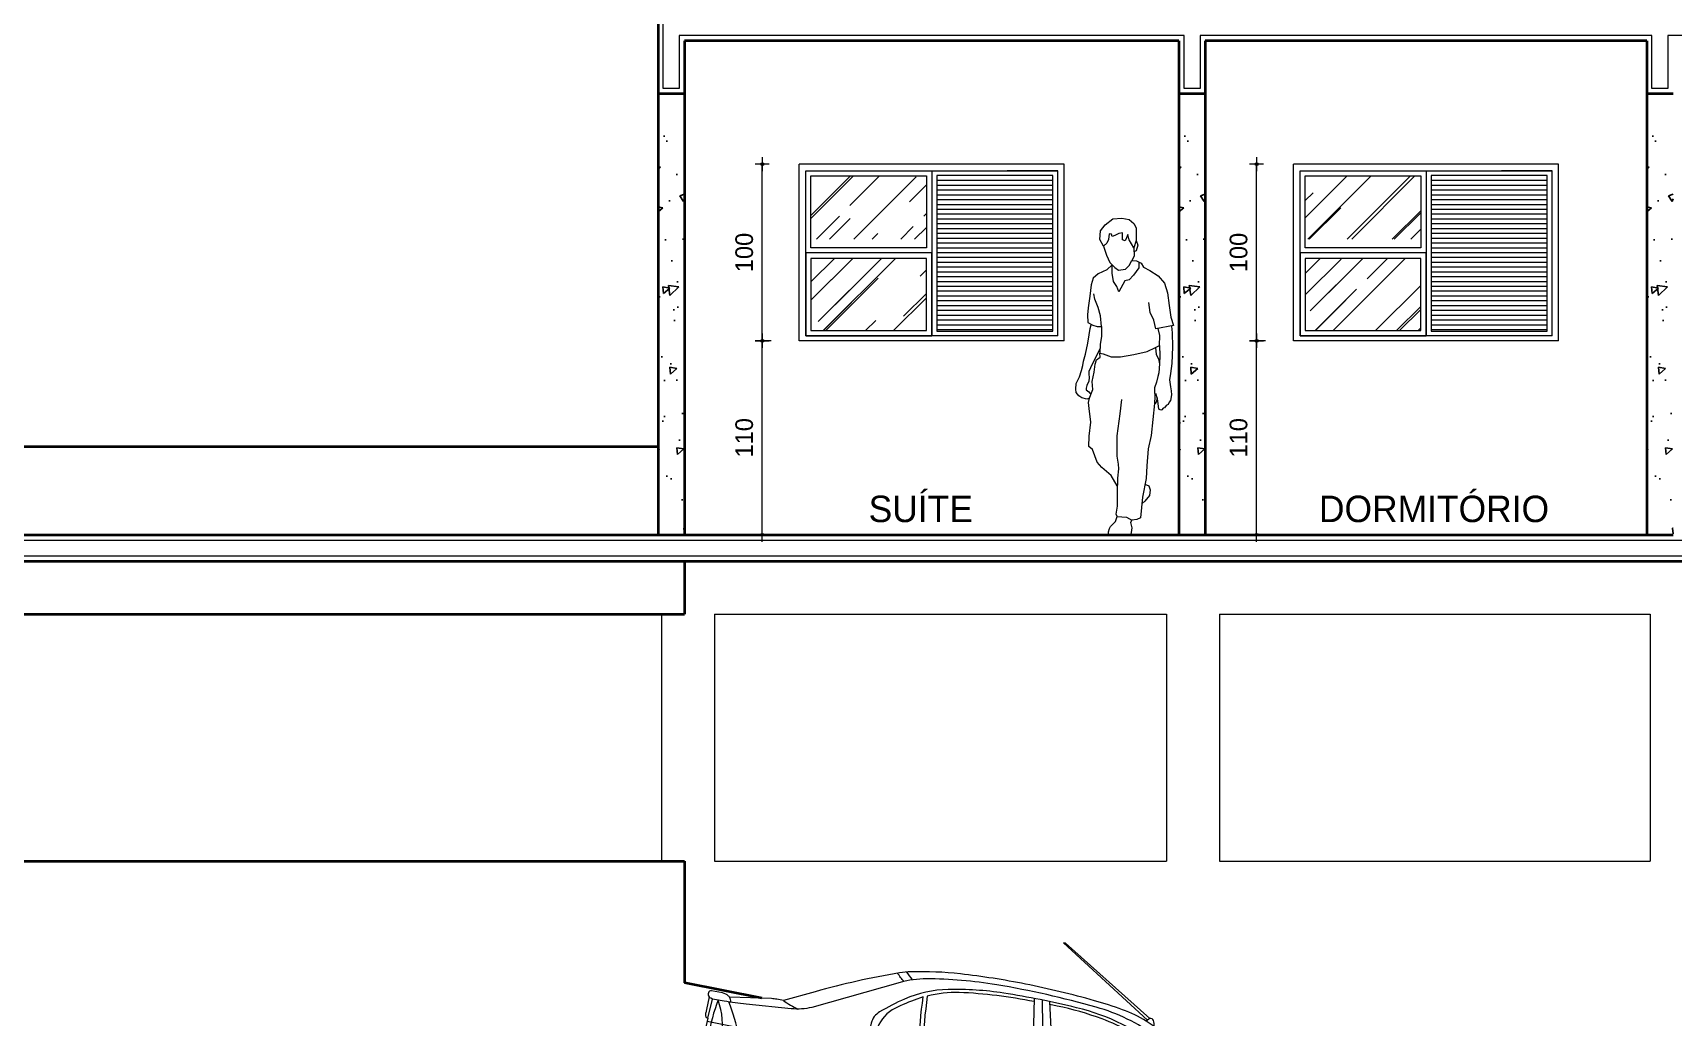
# Model space of a CAD drawing. Header units: millimetres. Extents: x 13204 to 24802, y 21209 to 40694.
# Drawn here: x 18419 to 19348, y 28910 to 29468 of the extents above; entities that cross this region are included whole.
import ezdxf

# ---------------------------------------------------------------- set-up
doc = ezdxf.new("R2010")
doc.units = ezdxf.units.MM
for name, color, linetype, lineweight in [('COTAS', 30, 'Continuous', 5), ('Esquadrias', 2, 'Continuous', 20), ('Hachura', 8, 'Continuous', 0), ('Layout', 6, 'Continuous', 15), ('Meia Parede', 11, 'Continuous', 40), ('Moveis', 6, 'Continuous', 13), ('PAREDE', 1, 'Continuous', 40), ('Paredes', 1, 'Continuous', 40), ('PISO', 5, 'Continuous', 5), ('TEXTO', 4, 'Continuous', 5), ('Veiculos e pessoas', 245, 'Continuous', 0)]:
    doc.layers.add(name, color=color, linetype=linetype, lineweight=lineweight)
doc.layers.add('HACHURAS', color=8, linetype='Continuous')
doc.styles.add('LANA', font='stylu.ttf')
doc.dimstyles.new('COTA 50', dxfattribs={"dimscale": 0, "dimtxt": 10, "dimasz": 0.5, "dimexe": 1.25, "dimexo": 5, "dimgap": 5, "dimtad": 1, "dimdec": 0, "dimtxsty": 'LANA', "dimblk": 'cota', "dimcen": 2.5, "dimse2": 1, "dimclrd": 256, "dimclre": 256, "dimclrt": 256, "dimaunit": 1, "dimadec": 0, "dimazin": 0, "dimtfac": 1, "dimtdec": 0, "dimtmove": 0, "dimatfit": 3, "dimldrblk": 'DOTSMALL', "dimfxl": 5, "dimfxlon": 1, "dimtzin": 9, "dimlwd": -1, "dimlwe": -1, "dimarcsym": 0})
pattern_1 = [(45, (-38633.719, 16124.36), (21.552615, 57.473639), [381, -50.8, 127, -25.4]), (45, (-38618.81, 16157.228), (-41.847994, 5.92697), [76.2, -8.382, 152.4, -19.05]), (45, (-38640.005, 16148.607), (81.3611205, 105.428207), [203.2, -35.56, 101.6, -25.4])]

# ---------------------------------------------------------------- blocks, each defined once
blk = doc.blocks.new('Honda Civic_l')
at = {"layer": 'Veiculos e pessoas'}
blk.add_lwpolyline([(2666.4, 1339.8), (2659.1, 1343.3), (2585.1, 1379, 0.125512), (2575.5, 1411.3, 0.387075), (2553.3, 1418.1), (2001.6, 1742.9), (1989.2, 1742.9), (2541.8, 1406.7), (2536.1, 1399.9, 0.051809), (2391.7, 1437.2, 0.01761), (2226.1, 1456.1, 0.019668), (1824.6, 1471.8, 0.021018), (1451.1, 1456, 0.035124), (1174.6, 1413, 0.034055), (1112.3, 1394.2, 0.027682), (664.4, 1196.2), (498.8, 1111.8), (460.1, 1111.8, 0.046117), (429.5, 1109.6), (195.3, 1070.5, 0.059915), (188, 1076.2, 0.134287), (150.6, 1086.4), (86.7, 1086.4, 0.404063), (72.7, 1071.7, 0.22799), (80.6, 1050.1), (80.6, 977.8, -0.010529), (80.2, 958.9, 0.113501), (81.4, 940.6, 0.286787), (97.9, 930.2), (94, 830.1, 0.082368), (75.1, 716.3), (75.1, 693.4), (31.2, 680.8, 0.302999), (0, 634.1), (0, 538.6, 0.08784), (14.1, 459.3, 0.040968), (55.3, 370.4, 0.117485), (75, 349.2), (182.7, 344), (144.1, 318.3, 0.504154), (144.7, 303.2), (183.4, 276.6, 0.27907), (193.1, 276.1), (310, 337.9), (447.6, 331.2), (447.6, 271.5), (698.4, 262.2, 0.818261), (1302.4, 232.8), (1370.5, 232.8), (1735.7, 232.8, 0.28193), (1798.6, 192.6), (2589.4, 177.8), (2772.4, 177.8, -0.071632), (2876.2, 192.7), (2912.2, 192.7), (2924.9, 184.7), (2966.1, 184.7), (2986.8, 167.7), (3254.4, 167.7), (3300, 213.8), (3327.4, 213.8), (3327.4, 175.4), (3354, 175.4, 0.689147), (3928.8, 218.6), (4011.3, 218.6, 0.266457), (4063.9, 188.4), (4342.6, 188.4, 0.204024), (4356.1, 194.2), (4372.1, 210.8, -0.18825), (4391.3, 218.3), (4401.9, 218.3, 0.633643), (4423, 255.2, 0.237458), (4378.3, 279.3, -0.048795), (4355.8, 282.1), (4404.7, 371), (4475.8, 371), (4475.8, 534.8), (4436.8, 534.8, 0.029812), (4360.6, 666.3), (4345.8, 688.7), (4325.2, 703.2, 0.085002), (4056.4, 836.4, 0.055281), (3566.8, 925.6, -0.04138), (3514.5, 933.7, 0.092113), (3410.6, 939), (3386.8, 935.9, 0.031346)], format="xyb", close=True, dxfattribs=at)
at = {"layer": 'Veiculos e pessoas', "color": 8}
for points in [[(3386.8, 935.9), (3234.4, 915.6, 0.044148), (2705.2, 1271.3), (2606.7, 1325.6, 0.089654), (2241.9, 1421.8, 0.027131), (1665, 1436, 0.041864), (1267.6, 1390.8, 0.068655), (1127.1, 1342), (663.3, 1105.7, -0.085928), (550.7, 1074.9), (295, 1050.2, -0.026191), (169.6, 1043.6), (102.3, 1041.8), (91.6, 1043.7, -0.121357), (80.6, 1050.1)], [(1888.2, 1401.5), (1964.2, 962.8), (1054.3, 998.6, 0.425782), (1015.3, 961), (1015.3, 819.7, 0.363211), (1075, 748.3, -0.348637), (1397.6, 382.5), (1397.6, 361, 0.410665), (1434.7, 323.4), (2642, 308.8), (3116.7, 306.9, 0.328542), (3153.2, 333.5, 0.070658), (3206.3, 654.8), (3206.3, 709.6, 0.147737), (3142.6, 920.7), (3037.3, 1006.1), (2902, 1104.5, 0.034989), (2665.1, 1252.7, 0.112269), (2133.7, 1397.2, 0.020963), (1713.6, 1397.2, 0.044408), (1400.4, 1356.1, 0.097413), (1169.3, 1254.7, 0.031864), (1044.7, 1155.6, 0.197028), (1010.5, 1084.2), (1007.5, 1016.8, 0.398505), (1033.1, 993)], [(1191.6, 1369.8, 0.007784), (1151.8, 1407.2)], [(2050.6, 315.9, 0.005485), (2065.6, 541.9), (2065.8, 697, 0.036405), (2030.9, 962.4), (1936.3, 1401.6)], [(2553.3, 1418.1, 0.108529), (2547.5, 1413.5), (2541.8, 1406.7)], [(1146.1, 1351.3, 0.012801), (1100.3, 1389.7), (1100.3, 1389.7)], [(1891.3, 1383.6, 0.039765), (1465.5, 1351.6, 0.075429), (1291.7, 1295.5, 0.016136), (1321.1, 1007.2), (1960.6, 983.6)], [(2907.8, 1077.3, 0.040615), (2618.5, 1256.8, 0.074167), (2288, 1363.1, 0.040811), (2023.8, 1384.7), (1981.9, 1384.7)], [(2593.3, 1375, 0.104866), (2548.1, 1350.9)], [(1298.7, 1006.1, -0.015653), (1269.9, 1287.1), (1223.7, 1259.5, 0.025314), (1111.8, 1181.2, 0.177537), (1048.4, 1046.6), (1048.4, 1016.5), (1298.7, 1006.1)], [(94.1, 832.4), (304.7, 832.4), (290, 868.7, 0.038384), (196.2, 1043.9)], [(199.4, 832.4, 0.112213), (134.9, 1042.7, 0.045085), (119, 832.4)], [(207, 1044.2, 0.193208), (195.3, 1070.5)], [(498.8, 1111.8, 0.046656), (587.8, 1080.5)], [(2985.7, 1026.8), (3091.6, 940.4, -0.719713), (3090.4, 937.1), (2899.1, 944.3), (2083.5, 974.8)], [(2929.6, 959.4, -0.020759), (2905.6, 959.5, -0.054185), (2848.9, 968.4, -0.261058), (2838.3, 987.5), (2838.3, 1058.2, -0.414214), (2857.3, 1077.3), (2907.8, 1077.3, -0.078812), (2933, 1072.9, 0.005564), (2944.7, 1066.2, -0.041177), (2979.2, 1041.8, -0.255257), (2984.5, 1031.8), (2984.5, 1027), (2985.1, 981.4), (2952.8, 959.3, 0.008912), (2929.6, 959.4)], [(2953.2, 959.6, 0.019745), (2974.4, 955.1, 0.348906), (2991.2, 963.3, 0.374895), (2983.3, 980.2)], [(3329.9, 972.2, 0.003998), (3182, 957.2)], [(1333.1, 842, 0.223007), (1326.9, 859, 0.198118), (1259.3, 886.9), (1158.1, 886.9, 0.179521), (1132.9, 873.9, 0.387766), (1132.9, 846.8, 0.210782), (1163.2, 833.4), (1323.8, 833.4, 0.388319), (1333.1, 842)], [(2359.4, 805, 0.223007), (2353.2, 822, 0.198118), (2285.5, 849.9), (2184.4, 849.9, 0.179521), (2159.2, 837, 0.387766), (2159.2, 809.8, 0.210782), (2189.5, 796.5), (2350.1, 796.5, 0.388319), (2359.4, 805)], [(3318.1, 926.7, 0.355013), (3333.5, 911.9, -0.029953), (3905.1, 798.8, -0.075597), (3983.8, 764.9)], [(1168.1, 833.4), (1168.1, 828.7, 0.414214), (1198.2, 798.7), (1266.1, 798.7, 0.414214), (1296.1, 828.7), (1296.1, 833.4)], [(2194.4, 796.5), (2194.4, 791.8, 0.414214), (2224.4, 761.8), (2292.4, 761.8, 0.414214), (2322.4, 791.8), (2322.4, 796.5)], [(4391.1, 571), (4335.5, 571, 0.108425), (4291.6, 588.6, 0.640489), (4304.3, 610.7, 0.063394), (4235.5, 685.3, 0.102751), (4129, 742.8, 0.056564), (4017, 762.8, 0.000774), (3913.4, 769.3, 0.747322), (3903.2, 741.3, 0.029224), (4093.2, 617.7), (4093.2, 617.7)], [(1370.5, 232.8), (1370.5, 351.1, 0.9749), (641.9, 351.1, -0.025149), (640.4, 321.9), (447.6, 331.2)], [(4011.3, 218.6, -0.095864), (4003.6, 240.5), (4003.6, 318.7, 1), (3262.2, 318.7, -0.037906), (3254, 210.4), (2001.5, 232.8), (1735.7, 232.8)], [(4437.5, 507.9), (3978.7, 535.2), (3937.9, 584.3, 0.315979), (3516, 699.3, 0.322225), (3233.8, 287.9)], [(4307.1, 716), (4274.9, 699), (4285.5, 677.6, 0.087712), (4372.8, 583.4), (4398.6, 566, -0.178428), (4432.5, 519.3), (4448.8, 482.2), (4448.8, 393.2), (4274.6, 393.2), (4274.6, 361.5, 0.141404), (4282.6, 333.8, 0.199288), (4355.8, 282.1)], [(1302.4, 232.8, 1.222104), (698.4, 262.2)], [(3928.8, 218.6, 1.451069), (3354, 175.4)], [(4291.6, 588.6, 0.019053), (3879.9, 640.8)], [(947.2, 496.1, 0.45), (939.3, 500.7, 0.154462), (840.3, 428.8, 0.45), (842.2, 419.9, 0.038667), (930.4, 378.6, 0.539236), (959.2, 399.5, 0.038667), (947.2, 496.1)], [(954.2, 454.9, 0.500101), (932.9, 466.7, 0.105089), (874.6, 424.4, 0.500101), (879.3, 400.5)], [(976.9, 503.4, 0.040999), (994.5, 403.9, 0.340733), (1003.4, 397, 0.340733), (1012.2, 403.9, 0.040999), (1029.9, 503.4, 0.411045), (1024.4, 510, 0.052116), (982.3, 510, 0.411045), (976.9, 503.4)], [(1026.2, 472.5, 0.428927), (1019.6, 480.9, 0.046862), (987.2, 480.9, 0.428927), (980.5, 472.5)], [(1067.5, 500.7, 0.45), (1059.6, 496.1, 0.038667), (1047.5, 399.5, 0.539236), (1076.3, 378.6, 0.038667), (1164.5, 419.9, 0.45), (1166.4, 428.8, 0.154462), (1067.5, 500.7)], [(1127.4, 400.5, 0.500101), (1132.1, 424.4, 0.105089), (1073.8, 466.7, 0.500101), (1052.6, 454.9)], [(3577, 494.2, 0.45), (3569.1, 498.7, 0.154462), (3470.1, 426.9, 0.45), (3472, 418, 0.038667), (3560.2, 376.7, 0.539236), (3589, 397.6, 0.038667), (3577, 494.2)], [(3584, 452.9, 0.500101), (3562.7, 464.8, 0.105089), (3504.4, 422.4, 0.500101), (3509.1, 398.5)], [(3606.7, 501.4, 0.040999), (3624.3, 401.9, 0.340733), (3633.2, 395.1, 0.340733), (3642, 401.9, 0.040999), (3659.7, 501.4, 0.411045), (3654.2, 508, 0.052116), (3612.1, 508, 0.411045), (3606.7, 501.4)], [(3656, 470.6, 0.428927), (3649.4, 479, 0.046862), (3617, 479, 0.428927), (3610.3, 470.6)], [(3697.3, 498.7, 0.45), (3689.4, 494.2, 0.038667), (3677.3, 397.6, 0.539236), (3706.1, 376.7, 0.038667), (3794.3, 418, 0.45), (3796.2, 426.9, 0.154462), (3697.3, 498.7)], [(3757.2, 398.5, 0.500101), (3761.9, 422.4, 0.105089), (3703.6, 464.8, 0.500101), (3682.4, 452.9)], [(809.8, 343.5, 0.040999), (909.9, 329.5, 0.340733), (919.1, 335.8, 0.340733), (915.3, 346.4, 0.040999), (826.2, 393.9, 0.411045), (818.2, 390.8, 0.052116), (805.2, 350.7, 0.411045), (809.8, 343.5)], [(854.4, 380.8, 0.428927), (844.3, 377.2, 0.046862), (834.3, 346.3, 0.428927), (840.3, 337.4)], [(1180.6, 393.9, 0.040999), (1091.4, 346.4, 0.340733), (1087.6, 335.8, 0.340733), (1096.9, 329.5, 0.040999), (1196.9, 343.5, 0.411045), (1201.6, 350.7, 0.052116), (1188.5, 390.8, 0.411045), (1180.6, 393.9)], [(1166.5, 337.4, 0.428927), (1172.4, 346.3, 0.046862), (1162.4, 377.2, 0.428927), (1152.4, 380.8)], [(3456, 391.9, 0.411045), (3448, 388.8, 0.052116), (3435, 348.7, 0.411045), (3439.6, 341.5, 0.040999), (3539.7, 327.5, 0.340733), (3548.9, 333.9, 0.340733), (3545.2, 344.4, 0.040999), (3456, 391.9)], [(3484.2, 378.9, 0.428927), (3474.1, 375.2, 0.046862), (3464.1, 344.4, 0.428927), (3470.1, 335.5)], [(3810.4, 391.9, 0.040999), (3721.2, 344.4, 0.340733), (3717.4, 333.9, 0.340733), (3726.7, 327.5, 0.040999), (3826.7, 341.5, 0.411045), (3831.4, 348.7, 0.052116), (3818.3, 388.8, 0.411045), (3810.4, 391.9)], [(3796.3, 335.5, 0.428927), (3802.2, 344.4, 0.046862), (3792.2, 375.2, 0.428927), (3782.2, 378.9)], [(807.5, 313, 0.45), (800.7, 306.9, 0.154462), (838.5, 190.6, 0.45), (847.6, 189.6, 0.038667), (914.1, 260.7, 0.539236), (903.1, 294.6, 0.038667), (807.5, 313)], [(848.9, 306.9, 0.500101), (831.1, 290.3, 0.105089), (853.3, 221.8, 0.500101), (877.5, 218.9)], [(1199.2, 313, 0.038667), (1103.6, 294.6, 0.539236), (1092.6, 260.7, 0.038667), (1159.2, 189.6, 0.45), (1168.2, 190.6, 0.154462), (1206, 306.9, 0.45), (1199.2, 313)], [(1129.2, 218.9, 0.500101), (1153.4, 221.8, 0.105089), (1175.7, 290.3, 0.500101), (1157.8, 306.9)], [(2310.4, 227.2, 0.164183), (2253.6, 255.1, 0.027839), (1498.3, 301), (1370.5, 301)], [(3261.6, 287.9), (3079.6, 287.9, 0.031362), (2677.2, 262.6, 0.065812), (2527.7, 223.4)], [(3437.3, 311, 0.45), (3430.5, 304.9, 0.154462), (3468.3, 188.6, 0.45), (3477.4, 187.7, 0.038667), (3543.9, 258.8, 0.539236), (3532.9, 292.6, 0.038667), (3437.3, 311)], [(3478.7, 304.9, 0.500101), (3460.9, 288.4, 0.105089), (3483.1, 219.9, 0.500101), (3507.3, 217)], [(3829, 311, 0.038667), (3733.4, 292.6, 0.539236), (3722.4, 258.8, 0.038667), (3789, 187.7, 0.45), (3798, 188.6, 0.154462), (3835.8, 304.9, 0.45), (3829, 311)], [(3759, 217, 0.500101), (3783.2, 219.9, 0.105089), (3805.5, 288.4, 0.500101), (3787.6, 304.9)], [(910.2, 135.2, 0.040999), (954.5, 226, 0.340733), (951.3, 236.8, 0.340733), (940.1, 236.4, 0.040999), (867.4, 166.3, 0.411045), (867.9, 157.8, 0.052116), (901.9, 133, 0.411045), (910.2, 135.2)], [(888.5, 189.1, 0.428927), (888.9, 178.4, 0.046862), (915.1, 159.4, 0.428927), (925.4, 162.3)], [(985.6, 208.8, 0.038667), (938.5, 123.6, 0.45), (942.2, 115.2, 0.154462), (1064.5, 115.2, 0.45), (1068.2, 123.6, 0.038667), (1021.2, 208.8, 0.539236), (985.6, 208.8)], [(1096.5, 135.2, 0.411045), (1104.8, 133, 0.052116), (1138.9, 157.8, 0.411045), (1139.4, 166.3, 0.040999), (1066.6, 236.4, 0.340733), (1055.4, 236.8, 0.340733), (1052.3, 226, 0.040999), (1096.5, 135.2)], [(1081.4, 162.3, 0.428927), (1091.7, 159.4, 0.046862), (1117.9, 178.4, 0.428927), (1118.3, 189.1)], [(3540, 133.2, 0.040999), (3584.3, 224.1, 0.340733), (3581.1, 234.8, 0.340733), (3569.9, 234.5, 0.040999), (3497.2, 164.4, 0.411045), (3497.7, 155.8, 0.052116), (3531.7, 131.1, 0.411045), (3540, 133.2)], [(3518.3, 187.2, 0.428927), (3518.7, 176.5, 0.046862), (3544.9, 157.4, 0.428927), (3555.2, 160.3)], [(3615.4, 206.8, 0.038667), (3568.3, 121.6, 0.45), (3572, 113.3, 0.154462), (3694.3, 113.3, 0.45), (3698, 121.6, 0.038667), (3651, 206.8, 0.539236), (3615.4, 206.8)], [(3726.3, 133.2, 0.411045), (3734.6, 131.1, 0.052116), (3768.7, 155.8, 0.411045), (3769.2, 164.4, 0.040999), (3696.4, 234.5, 0.340733), (3685.2, 234.8, 0.340733), (3682.1, 224.1, 0.040999), (3726.3, 133.2)], [(3711.2, 160.3, 0.428927), (3721.5, 157.4, 0.046862), (3747.7, 176.5, 0.428927), (3748.1, 187.2)], [(4003.6, 248.3), (4314.3, 248.3, -0.154946), (4343.3, 239.1, 0.155283), (4367.8, 231.3), (4396.2, 231.3, -0.414214), (4403.7, 223.8), (4403.7, 218.2)], [(957.1, 161.1, 0.500101), (967.3, 139, 0.105089), (1039.4, 139, 0.500101), (1049.6, 161.1)], [(3586.9, 159.1, 0.500101), (3597.2, 137, 0.105089), (3669.2, 137, 0.500101), (3679.4, 159.1)]]:
    blk.add_lwpolyline(points, format="xyb", dxfattribs=at)
for points in [[(1977.8, 1401.3), (2088.4, 955.4), (1964.2, 962.8)], [(2585.1, 1379), (2536.1, 1399.9)], [(97.9, 930.1), (102.3, 1041.8)], [(1321.1, 1007.2), (1321.1, 1007.2)], [(3143.8, 918.8), (3031.6, 918.8), (2088.4, 955.4)], [(2892.2, 960.5), (2892.2, 944.5)], [(270.8, 910.4), (97.1, 910.4)], [(4028.6, 656.2), (4003.2, 628.5)], [(4356, 673.3), (4288.3, 673.3)], [(2.4, 649.6), (783.4, 630.2)], [(3.2, 500.7), (612.4, 462.1), (655.6, 441.3)], [(642.9, 371.2), (108.6, 393.6), (71.9, 351.4)], [(4405.7, 393.2), (4405.7, 372.8), (4404.7, 371)], [(310, 337.9), (182.7, 344)], [(3327.4, 213.8), (3327.4, 266.2)]]:
    blk.add_lwpolyline(points, dxfattribs=at)
blk.add_lwpolyline([(700.6, 779.2), (819.6, 779.2, 0.414214), (857.2, 816.8), (857.2, 920.8, 0.414214), (819.6, 958.3), (700.6, 958.3, 0.414214), (663.1, 920.8), (663.1, 816.8, 0.414214)], format="xyb", close=True, dxfattribs=at)
for centre, radius in [((1003.4, 308.4), 214.5), ((3633.2, 306.5), 214.5), ((1003.4, 361.4), 17.4), ((3633.2, 359.5), 17.4), ((950.4, 308.4), 17.4), ((1003.4, 308.4), 29.6), ((1056.4, 308.4), 17.4), ((3580.2, 306.5), 17.4), ((3633.2, 306.5), 29.6), ((3686.2, 306.5), 17.4), ((1003.4, 255.4), 17.4), ((3633.2, 253.5), 17.4)]:
    blk.add_circle(centre, radius, dxfattribs=at)
at = {"layer": 'Veiculos e pessoas', "color": 8, "extrusion": (0, 0, -1)}
blk.add_ellipse((3279.2, 713.1), major_axis=(35.2, 0), ratio=0.526223, dxfattribs=at)
blk = doc.blocks.new('Pes004')
at = {"layer": 'Veiculos e pessoas', "color": 8}
for points in [[(-22.9, 1649.1), (-32.4, 1640.7), (-52.6, 1677.7), (-49.3, 1728.2), (-22.3, 1760.7), (20.3, 1794.4), (72, 1800), (114.6, 1792.1), (139.3, 1769.7), (153.9, 1743.9), (153.9, 1673.2), (140.5, 1630.6), (113.5, 1675.4), (105.7, 1706.9), (98.9, 1687.8), (91.1, 1669.8), (75.4, 1675.4), (76.5, 1715.8), (55.1, 1712.5), (31.6, 1701.3), (18.1, 1695.6), (13.6, 1708), (0.1, 1710.2), (-3.2, 1678.8), (-13.3, 1657.5), (-32.4, 1640.7), (-14.5, 1590.2), (4.6, 1548.7), (31.6, 1519.5), (54, 1503.8), (92.2, 1510.5), (114.6, 1531.8), (129.2, 1558.8), (154.5, 1557.8), (181.2, 1544.4), (194.5, 1521.8), (230.4, 1503.2), (278.3, 1472.6), (312.9, 1431.4), (331.6, 1375.5), (339.6, 1303.6), (348.9, 1238.4), (365.5, 1190.1), (265, 1171.9), (253, 1221.1), (233.1, 1265), (225.1, 1320.9)], [(31.6, 1701.3), (31.6, 1701.3)], [(153.9, 1673.2), (162.9, 1645.2), (153.9, 1614.9), (141, 1607.6)], [(140.5, 1630.6), (141.6, 1584.6), (129.2, 1558.8)], [(167.8, 1551.1), (167.8, 1517.8), (138.6, 1476.6), (113.3, 1450), (89.3, 1443.3), (56, 1382.1), (44, 1411.4), (25.4, 1440.7), (17.4, 1487.2), (18.1, 1534.1), (-13.2, 1507.2), (-61.1, 1483.2), (-90.4, 1459.3), (-102.4, 1422), (-109, 1356.8), (-118.4, 1291.7), (-122.4, 1251.7), (-119.7, 1207.8), (-91.7, 1191.9), (-67.8, 1185.2), (-42.5, 1185.2), (-49.1, 1246.4), (-62.5, 1293), (-81.1, 1340.9), (-86.4, 1370.2)], [(46.6, 281.4), (11.8, 341.1), (-41.6, 386.1), (-68.3, 416.7), (-93.8, 488), (-115.5, 504.5), (-112.9, 564.4), (-104, 643.3), (-112.8, 721.1), (-116.9, 755.2), (-110.8, 778.4), (-125.2, 773.7), (-153.5, 780.7), (-171.4, 792.4), (-185.7, 810.6), (-187.6, 829.7), (-186.9, 861.3), (-167.3, 899.5), (-156.1, 935.6), (-149, 964.4), (-145, 988.3), (-134.3, 1028.2), (-119.7, 1090.8), (-113, 1138.7), (-107.7, 1174.6), (-102.1, 1194.7)], [(-42.5, 1185.2), (-43.8, 1128), (-50.5, 1085.4), (-53.1, 1033.5)], [(353.2, 1187.9), (357.7, 1148.8), (359.2, 1070.7), (355.5, 974.6), (348, 919.1), (342, 883.8), (347.2, 843.2), (352.5, 820.7), (353.8, 798.3), (347.8, 765.5), (340.7, 755.8), (335.5, 743.5), (323.5, 738.2), (314.6, 725.2), (305.6, 722.6), (299.3, 712.1), (292.9, 711.7), (281.4, 716.2), (278.4, 749.1), (275, 775.5), (265.3, 805.4)], [(286.3, 1077.4), (287.6, 1133.3), (278.8, 1174.8), (278.8, 1174.8)], [(-51.8, 1059.5), (-68.9, 1023.4), (-95.2, 970.9), (-115.5, 929.6), (-114, 914.6), (-112.5, 895.8), (-114.7, 875.5), (-126.8, 851.5), (-129.8, 835.7), (-129.9, 826.7), (-115.6, 815), (-104.2, 800.1), (-91.7, 827.4), (-96.2, 873.3), (-85.4, 926.1), (-78.4, 971), (-70.4, 996.3), (-50.5, 1010.9), (-53.1, 1033.5), (-34.5, 1030.9), (12.1, 1013.6), (65.3, 1013.6), (139.9, 1025.6), (215.8, 1044.2), (263.7, 1065.5), (286.3, 1077.4), (287.1, 1018.9), (286.3, 973.7), (282.6, 922.8), (275.9, 901), (268.3, 870.3), (257.8, 838), (257.1, 821.5), (258.2, 789.2), (256.7, 748.2), (237.4, 566.9), (222.1, 491.8), (213.2, 396.3), (209.1, 324.2), (188.5, 217.2), (177.8, 100.3), (156.4, 92.3), (129.6, 87.8), (122.1, 74), (128.8, 43.6), (124.5, 17.2), (120.4, 0), (70.3, 0), (0, 0), (-3.5, 6.6), (-3.3, 20.9), (2.9, 40.5), (8.2, 51.2), (35.9, 79.8), (44.8, 109.2), (99.3, 103.9), (129.6, 87.8)], [(263.7, 1065.5), (266.3, 1026.9), (279.7, 1002.9), (286.3, 973.7)], [(-110.8, 778.4), (-104.2, 800.1)], [(70.2, 770.8), (60.3, 690.3), (43.3, 566), (43.3, 450.2), (51.8, 405), (53.8, 379.5), (47.5, 326), (45.7, 244.8), (46.6, 167.2), (37.7, 120.8), (44.8, 109.2)], [(256.7, 748.2), (264.5, 751.1), (271.3, 764), (273.4, 780.6)], [(202.9, 292), (224.2, 282.3), (233.2, 259.1), (228.7, 227), (202.8, 194.9), (185.1, 179.7)]]:
    blk.add_lwpolyline(points, dxfattribs=at)
blk = doc.blocks.new('cota')
at = {"layer": 'COTAS'}
blk.add_hatch(color=256, dxfattribs=at).paths.add_polyline_path([(-1.6, 0, 1), (1.6, 0, 1)])
for points in [[(-1.6, 0), (-8, 0)], [(0, 1.6), (0, 8)], [(8, 0), (1.6, 0)], [(0, -8), (0, -1.6)]]:
    blk.add_lwpolyline(points, dxfattribs=at)
blk.add_circle((0, 0), 1.6, dxfattribs=at)
blk = doc.blocks.new('*D933')
at = {"layer": 'COTAS', "transparency": 16777216}
for p, q in [((18831.83, 29184.06), (18831.83, 29293.06)), ((18826.83, 29183.56), (18833.08, 29183.56))]:
    blk.add_line(p, q, dxfattribs=at)
at = {"layer": 'Defpoints', "color": 0, "transparency": 16777216}
for p in [(18831.83, 29293.56), (18852.79, 29293.56), (18787.79, 29183.56)]:
    blk.add_point(p, dxfattribs=at)
at = {"layer": 'COTAS', "transparency": 16777216, "xscale": 0.5, "yscale": 0.5, "zscale": 0.5}
for p, rotation in [((18831.83, 29293.56), 90), ((18831.83, 29183.56), 270)]:
    blk.add_blockref('cota', p, dxfattribs=dict(at, rotation=rotation))
at = {"layer": 'COTAS', "transparency": 16777216, "insert": (18821.65, 29238.56), "char_height": 10, "attachment_point": 5, "rotation": 90, "style": 'LANA'}
blk.add_mtext('110', dxfattribs=at)
blk = doc.blocks.new('_DotSmall')
at = {"layer": 'PAREDE', "color": 0, "const_width": 0.5}
blk.add_lwpolyline([(-0.0625, 0, 1), (0.0625, 0, 1)], format="xyb", close=True, dxfattribs=at)
blk = doc.blocks.new('*D934')
at = {"layer": 'COTAS', "transparency": 16777216}
for p, q in [((18831.83, 29294.06), (18831.83, 29393.06)), ((18836.83, 29293.56), (18830.58, 29293.56))]:
    blk.add_line(p, q, dxfattribs=at)
at = {"layer": 'Defpoints', "color": 0, "transparency": 16777216}
for p in [(18831.83, 29393.56), (18852.79, 29393.56), (18852.79, 29293.56)]:
    blk.add_point(p, dxfattribs=at)
at = {"layer": 'COTAS', "transparency": 16777216, "xscale": 0.5, "yscale": 0.5, "zscale": 0.5}
for p, rotation in [((18831.83, 29393.56), 90), ((18831.83, 29293.56), 270)]:
    blk.add_blockref('cota', p, dxfattribs=dict(at, rotation=rotation))
at = {"layer": 'COTAS', "transparency": 16777216, "insert": (18821.65, 29343.56), "char_height": 10, "attachment_point": 5, "rotation": 90, "style": 'LANA'}
blk.add_mtext('100', dxfattribs=at)
blk = doc.blocks.new('*D880')
at = {"layer": 'COTAS', "transparency": 16777216}
for p, q in [((19111.83, 29184.06), (19111.83, 29293.06)), ((19106.83, 29183.56), (19113.08, 29183.56))]:
    blk.add_line(p, q, dxfattribs=at)
at = {"layer": 'Defpoints', "color": 0, "transparency": 16777216}
for p in [(19111.83, 29293.56), (19132.79, 29293.56), (19067.79, 29183.56)]:
    blk.add_point(p, dxfattribs=at)
at = {"layer": 'COTAS', "transparency": 16777216, "xscale": 0.5, "yscale": 0.5, "zscale": 0.5}
for p, rotation in [((19111.83, 29293.56), 90), ((19111.83, 29183.56), 270)]:
    blk.add_blockref('cota', p, dxfattribs=dict(at, rotation=rotation))
at = {"layer": 'COTAS', "transparency": 16777216, "insert": (19101.65, 29238.56), "char_height": 10, "attachment_point": 5, "rotation": 90, "style": 'LANA'}
blk.add_mtext('110', dxfattribs=at)
blk = doc.blocks.new('*D881')
at = {"layer": 'COTAS', "transparency": 16777216}
for p, q in [((19111.83, 29294.06), (19111.83, 29393.06)), ((19116.83, 29293.56), (19110.58, 29293.56))]:
    blk.add_line(p, q, dxfattribs=at)
at = {"layer": 'Defpoints', "color": 0, "transparency": 16777216}
for p in [(19111.83, 29393.56), (19132.79, 29393.56), (19132.79, 29293.56)]:
    blk.add_point(p, dxfattribs=at)
at = {"layer": 'COTAS', "transparency": 16777216, "xscale": 0.5, "yscale": 0.5, "zscale": 0.5}
for p, rotation in [((19111.83, 29393.56), 90), ((19111.83, 29293.56), 270)]:
    blk.add_blockref('cota', p, dxfattribs=dict(at, rotation=rotation))
at = {"layer": 'COTAS', "transparency": 16777216, "insert": (19101.65, 29343.56), "char_height": 10, "attachment_point": 5, "rotation": 90, "style": 'LANA'}
blk.add_mtext('100', dxfattribs=at)

msp = doc.modelspace()

# ---------------------------------------------------------------- hatches: boundary and pattern name
at = {"layer": 'Hachura'}
h = msp.add_hatch(dxfattribs=at)
h.set_pattern_fill('_USER', color=256, scale=2.727273, style=0, pattern_type=0)
h.set_pattern_definition([(180, (19011.431, 29215.382), (0, 2.727273), [])])
h.paths.add_polyline_path([(18930.79, 29387.2), (18996.43, 29387.2), (18996.43, 29299.02), (18930.79, 29299.02)])
h = msp.add_hatch(dxfattribs=at)
h.set_pattern_fill('_USER', color=256, scale=2.727273, style=0, pattern_type=0)
h.set_pattern_definition([(180, (19291.431, 29215.382), (0, 2.727273), [])])
h.paths.add_polyline_path([(19210.79, 29387.2), (19276.43, 29387.2), (19276.43, 29299.02), (19210.79, 29299.02)])
at = {"layer": 'HACHURAS'}
h = msp.add_hatch(dxfattribs=at)
h.set_pattern_fill('AR-CONC', color=256, scale=0.25, angle=90, style=0)
h.set_pattern_definition([(40, (18787.795, 29183.564), (-3.985, 45.546), [4.7625, -52.3875]), (95, (18787.795, 29183.564), (47.764, -8.811), [3.81, -41.91]), (349.55, (18787.462, 29187.36), (43.779, 36.736), [4.0475, -44.5225]), (43.816, (18800.495, 29183.564), (-10.51, 67.77), [7.144, -78.581]), (353.364, (18799.62, 29189.21), (61.856, 59.351), [6.071, -66.784]), (98.816, (18800.495, 29183.564), (61.856, 59.351), [5.715, -62.865]), (69, (18797.32, 29189.914), (-25.5664, 37.904), [4.7625, -52.3875]), (124, (18797.32, 29189.914), (46.047, 15.4505), [3.81, -41.91]), (18.549, (18795.19, 29193.072), (20.481, 53.354), [4.0475, -44.5225]), (52.5, (18787.795, 29183.564), (21.1388, 0.7722), [0, -41.402, 0, -42.545, 0, -42.0688]), (82.5, (18787.795, 29183.564), (25.0451, 16.705), [0, -24.257, 0, -40.4495, 0, -16.0337]), (122.5, (18787.795, 29169.403), (-1.4322, 33.8976), [0, -15.875, 0, -49.53, 0, -65.7225]), (132.5, (18787.795, 29163.053), (6.3566, 37.0323), [0, -20.6375, 0, -32.893, 0, -46.6725])])
h.paths.add_polyline_path([(18772.79, 29433.56), (18787.79, 29433.56), (18787.79, 29183.56), (18772.79, 29183.56)])
h = msp.add_hatch(dxfattribs=at)
h.set_pattern_fill('AR-CONC', color=256, scale=0.25, angle=90, style=0)
h.set_pattern_definition([(40, (19082.795, 29183.564), (-3.985, 45.546), [4.7625, -52.3875]), (95, (19082.795, 29183.564), (47.764, -8.811), [3.81, -41.91]), (349.55, (19082.462, 29187.36), (43.779, 36.736), [4.0475, -44.5225]), (43.816, (19095.495, 29183.564), (-10.51, 67.77), [7.144, -78.581]), (353.364, (19094.62, 29189.21), (61.856, 59.351), [6.071, -66.784]), (98.816, (19095.495, 29183.564), (61.856, 59.351), [5.715, -62.865]), (69, (19092.32, 29189.914), (-25.5664, 37.904), [4.7625, -52.3875]), (124, (19092.32, 29189.914), (46.047, 15.4505), [3.81, -41.91]), (18.549, (19090.19, 29193.072), (20.481, 53.354), [4.0475, -44.5225]), (52.5, (19082.795, 29183.564), (21.1388, 0.7722), [0, -41.402, 0, -42.545, 0, -42.0688]), (82.5, (19082.795, 29183.564), (25.0451, 16.705), [0, -24.257, 0, -40.4495, 0, -16.0337]), (122.5, (19082.795, 29169.403), (-1.4322, 33.8976), [0, -15.875, 0, -49.53, 0, -65.7225]), (132.5, (19082.795, 29163.053), (6.3566, 37.0323), [0, -20.6375, 0, -32.893, 0, -46.6725])])
h.paths.add_polyline_path([(19067.79, 29433.56), (19082.79, 29433.56), (19082.79, 29183.56), (19067.79, 29183.56)])
h = msp.add_hatch(dxfattribs=at)
h.set_pattern_fill('AR-CONC', color=256, scale=0.25, angle=90, style=0)
h.set_pattern_definition([(40, (19347.795, 29183.564), (-3.985, 45.546), [4.7625, -52.3875]), (95, (19347.795, 29183.564), (47.764, -8.811), [3.81, -41.91]), (349.55, (19347.462, 29187.36), (43.779, 36.736), [4.0475, -44.5225]), (43.816, (19360.495, 29183.564), (-10.51, 67.77), [7.144, -78.581]), (353.364, (19359.62, 29189.21), (61.856, 59.351), [6.071, -66.784]), (98.816, (19360.495, 29183.564), (61.856, 59.351), [5.715, -62.865]), (69, (19357.32, 29189.914), (-25.5664, 37.904), [4.7625, -52.3875]), (124, (19357.32, 29189.914), (46.047, 15.4505), [3.81, -41.91]), (18.549, (19355.19, 29193.072), (20.481, 53.354), [4.0475, -44.5225]), (52.5, (19347.795, 29183.564), (21.1388, 0.7722), [0, -41.402, 0, -42.545, 0, -42.0688]), (82.5, (19347.795, 29183.564), (25.0451, 16.705), [0, -24.257, 0, -40.4495, 0, -16.0337]), (122.5, (19347.795, 29169.403), (-1.4322, 33.8976), [0, -15.875, 0, -49.53, 0, -65.7225]), (132.5, (19347.795, 29163.053), (6.3566, 37.0323), [0, -20.6375, 0, -32.893, 0, -46.6725])])
h.paths.add_polyline_path([(19332.79, 29433.56), (19347.79, 29433.56), (19347.79, 29183.56), (19332.79, 29183.56)])
h = msp.add_hatch(dxfattribs=at)
h.set_pattern_fill('AR-RROOF', color=256, angle=45, style=0)
h.set_pattern_definition(pattern_1)
h.paths.add_polyline_path([(18859.43, 29386.93), (18924.79, 29386.93), (18924.79, 29351.11), (18859.43, 29351.11)])
h = msp.add_hatch(dxfattribs=at)
h.set_pattern_fill('AR-RROOF', color=256, angle=45, style=0)
h.set_pattern_definition([(45, (9035.088, 11392.218), (21.552615, 57.47364), [381, -50.8, 127, -25.4]), (45, (9049.996, 11425.086), (-41.847994, 5.92697), [76.2, -8.382, 152.4, -19.05]), (45, (9028.802, 11416.465), (81.36112, 105.428207), [203.2, -35.56, 101.6, -25.4])])
h.paths.add_polyline_path([(19139.43, 29386.93), (19204.79, 29386.93), (19204.79, 29351.11), (19139.43, 29351.11)])
h = msp.add_hatch(dxfattribs=at)
h.set_pattern_fill('AR-RROOF', color=256, angle=45, style=0)
h.set_pattern_definition(pattern_1)
h.paths.add_polyline_path([(18882.34, 29340.38), (18859.43, 29340.38), (18859.43, 29299.29), (18882.34, 29299.02)])
h = msp.add_hatch(dxfattribs=at)
h.set_pattern_fill('AR-RROOF', color=256, angle=45, style=0)
h.set_pattern_definition(pattern_1)
h.paths.add_polyline_path([(18882.34, 29340.38), (18859.43, 29340.38), (18859.43, 29299.29), (18882.34, 29299.02)])
h = msp.add_hatch(dxfattribs=at)
h.set_pattern_fill('AR-RROOF', color=256, angle=45, style=0)
h.set_pattern_definition(pattern_1)
h.paths.add_polyline_path([(18882.34, 29340.38), (18859.43, 29340.38), (18859.43, 29299.29), (18882.34, 29299.02)])
h = msp.add_hatch(dxfattribs=at)
h.set_pattern_fill('AR-RROOF', color=256, angle=45, style=0)
h.set_pattern_definition(pattern_1)
h.paths.add_polyline_path([(18924.79, 29340.11), (18859.43, 29340.38), (18859.43, 29299.29), (18924.79, 29299.29)])
h = msp.add_hatch(dxfattribs=at)
h.set_pattern_fill('AR-RROOF', color=256, angle=45, style=0)
h.set_pattern_definition(pattern_1)
h.paths.add_polyline_path([(19162.34, 29340.38), (19139.43, 29340.38), (19139.43, 29299.29), (19162.34, 29299.02)])
h = msp.add_hatch(dxfattribs=at)
h.set_pattern_fill('AR-RROOF', color=256, angle=45, style=0)
h.set_pattern_definition(pattern_1)
h.paths.add_polyline_path([(19162.34, 29340.38), (19139.43, 29340.38), (19139.43, 29299.29), (19162.34, 29299.02)])
h = msp.add_hatch(dxfattribs=at)
h.set_pattern_fill('AR-RROOF', color=256, angle=45, style=0)
h.set_pattern_definition(pattern_1)
h.paths.add_polyline_path([(19162.34, 29340.38), (19139.43, 29340.38), (19139.43, 29299.29), (19162.34, 29299.02)])
h = msp.add_hatch(dxfattribs=at)
h.set_pattern_fill('AR-RROOF', color=256, angle=45, style=0)
h.set_pattern_definition(pattern_1)
h.paths.add_polyline_path([(19204.79, 29340.11), (19139.43, 29340.38), (19139.43, 29299.29), (19204.79, 29299.29)])

# ---------------------------------------------------------------- linework, layer by layer
at = {"layer": 'Esquadrias'}
for p, q in [((18774.75, 29138.56), (18774.75, 28998.56)), ((18804.75, 29138.56), (18804.75, 28998.56)), ((18804.75, 29138.56), (19060.75, 29138.56)), ((19060.75, 29138.56), (19060.75, 28998.56)), ((19090.75, 29138.56), (19090.75, 28998.56)), ((19090.75, 29138.56), (19334.75, 29138.56)), ((19334.75, 29138.56), (19334.75, 28998.56)), ((18804.75, 28998.56), (19060.75, 28998.56)), ((19090.75, 28998.56), (19334.75, 28998.56))]:
    msp.add_line(p, q, dxfattribs=at)
at = {"layer": 'Hachura'}
for points in [[(18924.79, 29346.28), (18859.43, 29346.28), (18859.43, 29386.93), (18924.79, 29386.93)], [(19204.79, 29346.28), (19139.43, 29346.28), (19139.43, 29386.93), (19204.79, 29386.93)], [(18924.79, 29340.11), (18859.43, 29340.11), (18859.43, 29299.29), (18924.79, 29299.29)], [(19204.79, 29340.11), (19139.43, 29340.11), (19139.43, 29299.29), (19204.79, 29299.29)]]:
    msp.add_lwpolyline(points, close=True, dxfattribs=at)
for points in [[(18996.43, 29299.02), (18996.43, 29387.2), (18930.79, 29387.2), (18930.79, 29299.02), (18996.43, 29299.02)], [(19276.43, 29299.02), (19276.43, 29387.2), (19210.79, 29387.2), (19210.79, 29299.02), (19276.43, 29299.02)]]:
    msp.add_lwpolyline(points, dxfattribs=at)
at = {"layer": 'Meia Parede'}
for p, q in [((18324.34, 29233.56), (18772.79, 29233.56)), ((18787.79, 29168.56), (18787.79, 29138.56)), ((18309.34, 29138.56), (18787.79, 29138.56)), ((18309.34, 28998.56), (18787.79, 28998.56)), ((18787.79, 28998.56), (18787.79, 28929.69)), ((18831.66, 28920.91), (18787.79, 28929.69))]:
    msp.add_line(p, q, dxfattribs=at)
at = {"layer": 'Moveis'}
for p, q in [((19002.79, 29393.56), (18852.79, 29393.56)), ((18852.79, 29293.56), (18852.79, 29393.56)), ((19002.79, 29293.56), (19002.79, 29393.56)), ((19282.79, 29393.56), (19132.79, 29393.56)), ((19132.79, 29293.56), (19132.79, 29393.56)), ((19282.79, 29293.56), (19282.79, 29393.56)), ((19002.79, 29293.56), (18852.79, 29293.56)), ((19282.79, 29293.56), (19132.79, 29293.56))]:
    msp.add_line(p, q, dxfattribs=at)
at = {"layer": 'Paredes'}
for p, q in [((18772.79, 29478.56), (18772.79, 29183.56)), ((19067.79, 29463.56), (18787.79, 29463.56)), ((18787.79, 29463.56), (18787.79, 29183.56)), ((19067.79, 29463.56), (19067.79, 29183.56)), ((19332.79, 29463.56), (19082.79, 29463.56)), ((19082.79, 29463.56), (19082.79, 29183.56)), ((19332.79, 29463.56), (19332.79, 29183.56)), ((18787.79, 29433.56), (18772.79, 29433.56)), ((19082.79, 29433.56), (19067.79, 29433.56)), ((19347.79, 29433.56), (19332.79, 29433.56)), ((17749.34, 29183.56), (19347.79, 29183.56)), ((17021.79, 29168.56), (19907.79, 29168.56))]:
    msp.add_line(p, q, dxfattribs=at)
at = {"layer": 'PISO'}
for p, q in [((18856.43, 29389.93), (18999.16, 29389.93)), ((18856.43, 29296.29), (18856.43, 29389.93)), ((18927.79, 29389.93), (18927.79, 29296.29)), ((18999.16, 29389.93), (18970.52, 29389.93)), ((18999.16, 29296.29), (18999.16, 29389.93)), ((19136.43, 29389.93), (19279.16, 29389.93)), ((19136.43, 29296.29), (19136.43, 29389.93)), ((19207.79, 29389.93), (19207.79, 29296.29)), ((19279.16, 29389.93), (19250.52, 29389.93)), ((19279.16, 29296.29), (19279.16, 29389.93)), ((18885.07, 29343.28), (18856.43, 29343.28)), ((19165.07, 29343.28), (19136.43, 29343.28)), ((18999.16, 29296.29), (18856.43, 29296.29)), ((18999.16, 29296.29), (18856.43, 29296.29)), ((18970.52, 29296.29), (18927.79, 29296.29)), ((19279.16, 29296.29), (19136.43, 29296.29)), ((19279.16, 29296.29), (19136.43, 29296.29)), ((19250.52, 29296.29), (19207.79, 29296.29))]:
    msp.add_line(p, q, dxfattribs=at)
for points in [[(19919.79, 29475.56), (19919.79, 29436.56), (19910.79, 29436.56), (19910.79, 29466.56), (19744.79, 29466.56), (19744.79, 29436.56), (19735.79, 29436.56), (19735.79, 29466.56), (19479.79, 29466.56), (19479.79, 29436.56), (19470.79, 29436.56), (19470.79, 29466.56), (19344.79, 29466.56), (19344.79, 29436.56), (19335.79, 29436.56), (19335.79, 29466.56), (19079.79, 29466.56), (19079.79, 29436.56), (19070.79, 29436.56), (19070.79, 29466.56), (18784.79, 29466.56), (18784.79, 29436.56), (18775.79, 29436.56), (18775.79, 29475.56)], [(18927.79, 29343.28), (18856.43, 29343.28), (18856.43, 29296.29), (18927.79, 29296.29)], [(19207.79, 29343.28), (19136.43, 29343.28), (19136.43, 29296.29), (19207.79, 29296.29)], [(17018.79, 29171.56), (17018.79, 29141.56), (16999.79, 29141.56), (16999.79, 29180.56), (19919.79, 29180.56), (19919.79, 29141.56), (19910.79, 29141.56), (19910.79, 29171.56)]]:
    msp.add_lwpolyline(points, close=True, dxfattribs=at)
for points in [[(18970.52, 29296.29), (18927.79, 29296.29)], [(19250.52, 29296.29), (19207.79, 29296.29)]]:
    msp.add_lwpolyline(points, dxfattribs=at)

# ---------------------------------------------------------------- block references
at = {"layer": 'Layout', "color": 1, "xscale": 0.1, "yscale": 0.1, "zscale": 0.1}
msp.add_blockref('Pes004', (19028.28, 29183.1), dxfattribs=at)
at = {"layer": 'Layout', "color": 8, "xscale": 0.09999999999999999, "yscale": 0.09999999999999999, "zscale": 0.09999999999999999, "rotation": 348.712984516153}
msp.add_blockref('Honda Civic_l', (18773.22, 28820.34), dxfattribs=at)

# ---------------------------------------------------------------- texts
at = {"layer": 'TEXTO', "char_height": 15, "width": 175.9752, "attachment_point": 5, "style": 'LANA'}
for s, insert in [('SUÍTE', (18921.62, 29198.16)), ('DORMITÓRIO', (19212.32, 29198.16))]:
    msp.add_mtext(s, dxfattribs=dict(at, insert=insert))

# ---------------------------------------------------------------- dimensions: what is measured, and where the dimension line sits
at = {"layer": 'COTAS'}
for base, p1, p2, override, picture, middle in [((18831.83, 29393.56), (18852.79, 29293.56), (18852.79, 29393.56), {"dimscale": 1, "dimtmove": 1, "dimarcsym": 2}, '*D934', (18821.65, 29343.56)), ((19111.83, 29393.56), (19132.79, 29293.56), (19132.79, 29393.56), {"dimscale": 1, "dimtmove": 1, "dimarcsym": 2}, '*D881', (19101.65, 29343.56)), ((18831.83, 29293.56), (18787.79, 29183.56), (18852.79, 29293.56), {"dimscale": 1, "dimarcsym": 2}, '*D933', (18821.65, 29238.56)), ((19111.83, 29293.56), (19067.79, 29183.56), (19132.79, 29293.56), {"dimscale": 1, "dimarcsym": 2}, '*D880', (19101.65, 29238.56))]:
    dim = msp.add_linear_dim(base=base, p1=p1, p2=p2, angle=90, dimstyle='COTA 50', override=override, dxfattribs=at)
    dim.commit()
    dim.dimension.update_dxf_attribs({"geometry": picture, "text_midpoint": middle})

doc.saveas('drawing.dxf')
